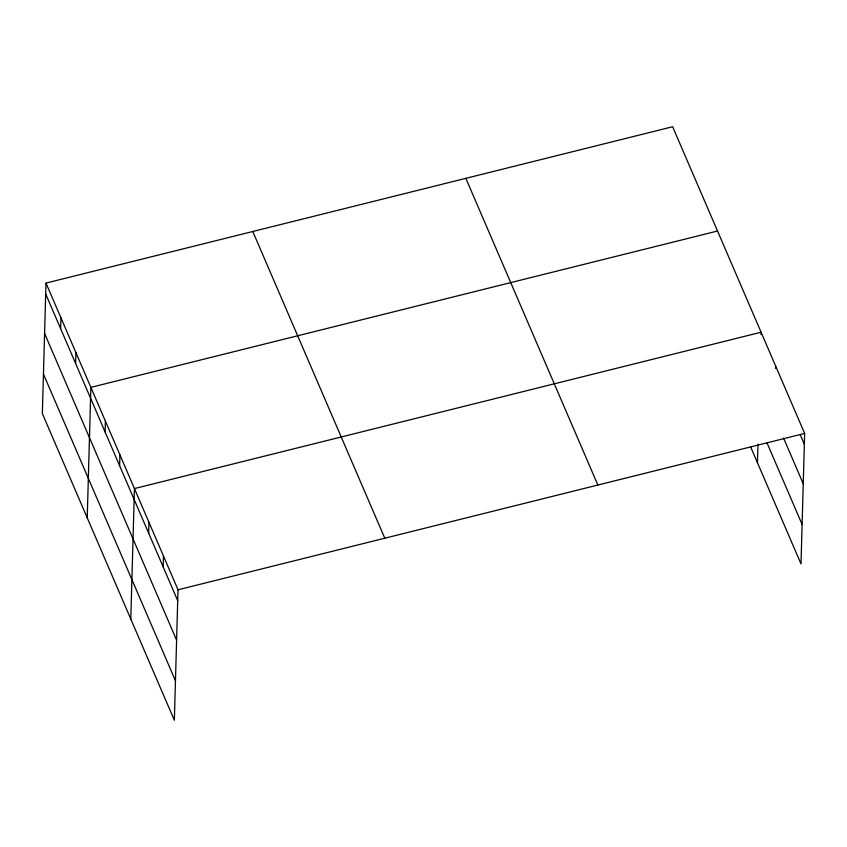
<?xml version="1.0" encoding="UTF-8"?>
<svg xmlns="http://www.w3.org/2000/svg" width="847" height="847" viewBox="0 0 847 847"><rect width="100%" height="100%" fill="white"/><g stroke="black" fill="none" stroke-linecap="round" stroke-linejoin="round"><path stroke-width="1.27" d="M45.992 283.089L42.35 413.558L174.355 720.268L178.008 589.798L45.992 283.089L672.645 126.732L804.65 433.442L801.008 563.911L750.696 447.025M60.656 328.721L60.952 317.847M75.616 363.479L75.912 352.617M87.23 517.835L90.873 387.375L717.525 231.019M105.092 431.97L105.399 421.107M119.618 465.712L119.925 454.85M130.798 619.051L134.44 488.581L761.082 332.225L761.019 334.639M148.659 533.187L148.966 522.324M163.175 566.929L163.482 556.066M757.44 462.695L757.959 444.273M775.545 368.381L775.608 365.968M178.008 589.798L804.65 433.442M800.193 434.67L804.343 444.304M783.539 437.984L803.242 483.775M766.842 442.505L802.109 524.441M465.85 178.336L597.855 485.045M252.787 231.496L384.792 538.205M45.696 293.951L177.701 600.661M44.584 333.422L176.6 640.131M43.451 374.088L175.467 680.797"/></g></svg>
